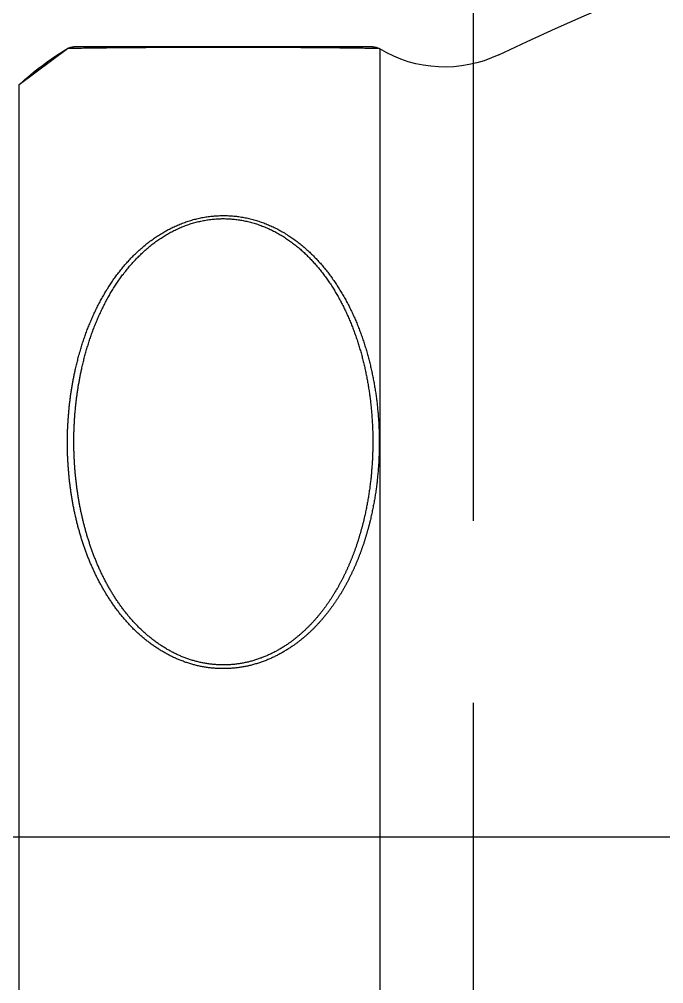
# Model space of a CAD drawing. Header units: millimetres. Extents: x 0 to 3800, y -67 to 2530.
# Drawn here: x 2298.69 to 2314.59, y 889.18 to 912.99 of the extents above; entities that cross this region are included whole.
import ezdxf
from ezdxf.lldxf.tags import DXFTag

# ---------------------------------------------------------------- set-up
doc = ezdxf.new("R2010")
doc.units = ezdxf.units.MM
doc.layers.add('내부선 및 부속', color=4, linetype='Continuous')
doc.layers.add('중심선', color=1, linetype='DASHED')
tags = doc.linetypes.add('DASHDOT', pattern=[70, 31, -13, 13, -13]).pattern_tags.tags
tags[10:11] = [DXFTag(74, 4), DXFTag(75, 0), DXFTag(340, '0'), DXFTag(46, 0.0), DXFTag(50, 0.0), DXFTag(44, 0.0), DXFTag(45, 0.0)]
tags[8:9] = [DXFTag(74, 4), DXFTag(75, 0), DXFTag(340, '0'), DXFTag(46, 0.0), DXFTag(50, 0.0), DXFTag(44, 0.0), DXFTag(45, 0.0)]
tags[6:7] = [DXFTag(74, 4), DXFTag(75, 0), DXFTag(340, '0'), DXFTag(46, 0.0), DXFTag(50, 0.0), DXFTag(44, 0.0), DXFTag(45, 0.0)]
tags[4:5] = [DXFTag(74, 4), DXFTag(75, 0), DXFTag(340, '0'), DXFTag(46, 0.0), DXFTag(50, 0.0), DXFTag(44, 0.0), DXFTag(45, 0.0)]
tags = doc.linetypes.add('DASHED', pattern=[25.72, 12.86, -12.86]).pattern_tags.tags
tags[6:7] = [DXFTag(74, 4), DXFTag(75, 0), DXFTag(340, '0'), DXFTag(46, 0.0), DXFTag(50, 0.0), DXFTag(44, 0.0), DXFTag(45, 0.0)]
tags[4:5] = [DXFTag(74, 4), DXFTag(75, 0), DXFTag(340, '0'), DXFTag(46, 0.0), DXFTag(50, 0.0), DXFTag(44, 0.0), DXFTag(45, 0.0)]

msp = doc.modelspace()

# ---------------------------------------------------------------- linework, layer by layer
at = {"layer": '내부선 및 부속', "linetype": 'Continuous'}
for p, q in [((2309.886, 924.112), (2309.886, 900.604)), ((2298.694, 911.374), (2299.881, 912.263)), ((2299.916, 912.263), (2299.881, 912.263)), ((2300.232, 912.268), (2299.916, 912.263)), ((2307.414, 912.307), (2300.04, 912.307)), ((2307.476, 912.264), (2307.219, 912.268)), ((2307.573, 912.263), (2307.476, 912.264)), ((2307.573, 912.263), (2307.589, 912.253)), ((2307.589, 912.253), (2307.589, 873.352)), ((2298.694, 874.231), (2298.694, 911.374)), ((2309.886, 896.108), (2309.886, 860.466))]:
    msp.add_line(p, q, dxfattribs=at)
at = {"layer": '내부선 및 부속', "linetype": 'Continuous', "flags": 128}
for points in [[(2310.52, 912.109, -0.207521), (2357.938, 913.923)], [(2298.694, 911.374, -0.049937), (2299.881, 912.263)], [(2299.881, 912.263, -0.136614), (2300.04, 912.307)], [(2307.414, 912.307, -0.136614), (2307.573, 912.263)], [(2307.573, 912.263, -0.000625), (2307.589, 912.253)], [(2310.52, 912.109, -0.253511), (2307.589, 912.253)]]:
    msp.add_lwpolyline(points, format="xyb", dxfattribs=at)
for points in [[(2307.219, 912.268), (2307.175, 912.269), (2307.131, 912.27), (2307.087, 912.27), (2307.043, 912.271), (2306.999, 912.272), (2306.955, 912.272), (2306.911, 912.273), (2306.867, 912.273), (2306.823, 912.274), (2306.78, 912.274), (2306.736, 912.275), (2306.692, 912.275), (2306.648, 912.276), (2306.604, 912.276), (2306.56, 912.277), (2306.516, 912.277), (2306.472, 912.278), (2306.428, 912.278), (2306.384, 912.279), (2306.34, 912.279), (2306.296, 912.28), (2306.252, 912.28), (2306.208, 912.281), (2306.164, 912.281), (2306.12, 912.281), (2306.077, 912.282), (2306.033, 912.282), (2305.989, 912.283), (2305.945, 912.283), (2305.901, 912.283), (2305.857, 912.284), (2305.813, 912.284), (2305.769, 912.284), (2305.725, 912.285), (2305.681, 912.285), (2305.637, 912.285), (2305.593, 912.286), (2305.549, 912.286), (2305.505, 912.286), (2305.461, 912.286), (2305.417, 912.287), (2305.373, 912.287), (2305.33, 912.287), (2305.286, 912.287), (2305.242, 912.288), (2305.198, 912.288), (2305.154, 912.288), (2305.11, 912.288), (2305.066, 912.289), (2305.022, 912.289), (2304.978, 912.289), (2304.934, 912.289), (2304.89, 912.289), (2304.846, 912.289), (2304.802, 912.29), (2304.758, 912.29), (2304.714, 912.29), (2304.67, 912.29), (2304.626, 912.29), (2304.583, 912.29), (2304.539, 912.29), (2304.495, 912.291), (2304.451, 912.291), (2304.407, 912.291), (2304.363, 912.291), (2304.319, 912.291), (2304.275, 912.291), (2304.231, 912.291), (2304.187, 912.291), (2304.143, 912.291), (2304.099, 912.291), (2304.055, 912.291), (2304.011, 912.291), (2303.967, 912.291), (2303.923, 912.291), (2303.879, 912.291), (2303.836, 912.291), (2303.792, 912.291), (2303.748, 912.291), (2303.704, 912.291), (2303.66, 912.291), (2303.616, 912.291), (2303.572, 912.291), (2303.528, 912.291), (2303.484, 912.291), (2303.44, 912.291), (2303.396, 912.291), (2303.352, 912.291), (2303.308, 912.291), (2303.264, 912.291), (2303.22, 912.291), (2303.176, 912.291), (2303.132, 912.291), (2303.089, 912.291), (2303.045, 912.291), (2303.001, 912.291), (2302.957, 912.291), (2302.913, 912.29), (2302.869, 912.29), (2302.825, 912.29), (2302.825, 912.29), (2302.781, 912.29), (2302.737, 912.29), (2302.693, 912.29), (2302.649, 912.29), (2302.605, 912.289), (2302.561, 912.289), (2302.517, 912.289), (2302.473, 912.289), (2302.429, 912.289), (2302.385, 912.289), (2302.342, 912.288), (2302.298, 912.288), (2302.254, 912.288), (2302.21, 912.288), (2302.166, 912.287), (2302.122, 912.287), (2302.078, 912.287), (2302.034, 912.287), (2301.99, 912.286), (2301.946, 912.286), (2301.902, 912.286), (2301.858, 912.286), (2301.814, 912.285), (2301.77, 912.285), (2301.726, 912.285), (2301.682, 912.284), (2301.638, 912.284), (2301.595, 912.284), (2301.551, 912.283), (2301.507, 912.283), (2301.463, 912.283), (2301.419, 912.282), (2301.375, 912.282), (2301.331, 912.281), (2301.287, 912.281), (2301.243, 912.281), (2301.199, 912.28), (2301.155, 912.28), (2301.111, 912.279), (2301.067, 912.279), (2301.023, 912.278), (2300.979, 912.278), (2300.935, 912.277), (2300.892, 912.277), (2300.848, 912.276), (2300.804, 912.276), (2300.76, 912.275), (2300.716, 912.275), (2300.672, 912.274), (2300.628, 912.274), (2300.584, 912.273), (2300.54, 912.273), (2300.496, 912.272), (2300.452, 912.271), (2300.408, 912.271), (2300.364, 912.27), (2300.32, 912.27), (2300.276, 912.269), (2300.232, 912.268), (2300.232, 912.268)], [(2300.082, 904.359), (2300.089, 904.39), (2300.096, 904.42), (2300.103, 904.451), (2300.111, 904.481), (2300.118, 904.512), (2300.126, 904.542), (2300.134, 904.573), (2300.142, 904.603), (2300.15, 904.634), (2300.158, 904.664), (2300.166, 904.695), (2300.175, 904.725), (2300.183, 904.755), (2300.192, 904.786), (2300.201, 904.816), (2300.21, 904.846), (2300.219, 904.876), (2300.228, 904.906), (2300.238, 904.937), (2300.247, 904.967), (2300.257, 904.997), (2300.267, 905.027), (2300.277, 905.057), (2300.287, 905.087), (2300.297, 905.116), (2300.307, 905.146), (2300.318, 905.176), (2300.328, 905.206), (2300.339, 905.235), (2300.35, 905.265), (2300.361, 905.294), (2300.372, 905.324), (2300.384, 905.353), (2300.395, 905.383), (2300.407, 905.412), (2300.418, 905.441), (2300.43, 905.471), (2300.442, 905.5), (2300.455, 905.529), (2300.467, 905.558), (2300.48, 905.587), (2300.492, 905.616), (2300.505, 905.645), (2300.518, 905.673), (2300.531, 905.702), (2300.544, 905.731), (2300.558, 905.759), (2300.571, 905.788), (2300.585, 905.816), (2300.599, 905.844), (2300.613, 905.873), (2300.627, 905.901), (2300.641, 905.929), (2300.655, 905.957), (2300.67, 905.985), (2300.685, 906.013), (2300.7, 906.04), (2300.715, 906.068), (2300.73, 906.096), (2300.745, 906.123), (2300.761, 906.151), (2300.776, 906.178), (2300.792, 906.205), (2300.808, 906.232), (2300.824, 906.259), (2300.841, 906.286), (2300.857, 906.313), (2300.874, 906.34), (2300.89, 906.366), (2300.907, 906.393), (2300.924, 906.419), (2300.942, 906.446), (2300.959, 906.472), (2300.977, 906.498), (2300.994, 906.524), (2301.012, 906.55), (2301.03, 906.575), (2301.049, 906.601), (2301.067, 906.627), (2301.086, 906.652), (2301.104, 906.677), (2301.123, 906.702), (2301.142, 906.727), (2301.162, 906.752), (2301.181, 906.777), (2301.201, 906.802), (2301.22, 906.826), (2301.24, 906.851), (2301.26, 906.875), (2301.281, 906.899), (2301.301, 906.923), (2301.322, 906.947), (2301.343, 906.97), (2301.363, 906.994), (2301.385, 907.017), (2301.406, 907.04), (2301.427, 907.063), (2301.449, 907.086), (2301.471, 907.109), (2301.493, 907.131), (2301.493, 907.131), (2301.515, 907.154), (2301.537, 907.176), (2301.56, 907.198), (2301.583, 907.22), (2301.606, 907.241), (2301.629, 907.263), (2301.652, 907.284), (2301.675, 907.305), (2301.699, 907.326), (2301.722, 907.347), (2301.746, 907.367), (2301.77, 907.388), (2301.795, 907.408), (2301.819, 907.428), (2301.844, 907.448), (2301.868, 907.467), (2301.893, 907.486), (2301.918, 907.505), (2301.944, 907.524), (2301.969, 907.543), (2301.995, 907.561), (2302.021, 907.579), (2302.046, 907.597), (2302.073, 907.615), (2302.099, 907.633), (2302.125, 907.65), (2302.152, 907.667), (2302.179, 907.684), (2302.206, 907.7), (2302.233, 907.716), (2302.26, 907.732), (2302.287, 907.748), (2302.315, 907.763), (2302.342, 907.779), (2302.37, 907.794), (2302.398, 907.808), (2302.426, 907.823), (2302.454, 907.837), (2302.483, 907.85), (2302.511, 907.864), (2302.54, 907.877), (2302.569, 907.89), (2302.598, 907.903), (2302.627, 907.915), (2302.656, 907.927), (2302.685, 907.939), (2302.714, 907.95), (2302.744, 907.961), (2302.774, 907.972), (2302.803, 907.983), (2302.833, 907.993), (2302.863, 908.003), (2302.893, 908.012), (2302.924, 908.021), (2302.954, 908.03), (2302.984, 908.039), (2303.015, 908.047), (2303.046, 908.055), (2303.076, 908.062), (2303.107, 908.069), (2303.138, 908.076), (2303.169, 908.083), (2303.2, 908.089), (2303.231, 908.095), (2303.262, 908.1), (2303.293, 908.105), (2303.324, 908.11), (2303.356, 908.114), (2303.387, 908.119), (2303.418, 908.122), (2303.45, 908.126), (2303.481, 908.129), (2303.513, 908.131), (2303.544, 908.134), (2303.576, 908.136), (2303.607, 908.137), (2303.639, 908.138), (2303.671, 908.139), (2303.702, 908.14), (2303.734, 908.14), (2303.765, 908.14), (2303.797, 908.139), (2303.828, 908.138), (2303.86, 908.137), (2303.892, 908.135), (2303.923, 908.133), (2303.955, 908.131), (2303.986, 908.128), (2304.017, 908.125), (2304.049, 908.121), (2304.08, 908.117), (2304.111, 908.113), (2304.143, 908.108), (2304.174, 908.103), (2304.205, 908.098), (2304.236, 908.092), (2304.267, 908.087), (2304.298, 908.08), (2304.329, 908.074), (2304.36, 908.067), (2304.36, 908.067), (2304.391, 908.059), (2304.421, 908.051), (2304.452, 908.043), (2304.482, 908.035), (2304.513, 908.026), (2304.543, 908.017), (2304.573, 908.008), (2304.603, 907.999), (2304.633, 907.989), (2304.663, 907.978), (2304.693, 907.968), (2304.723, 907.957), (2304.752, 907.946), (2304.781, 907.934), (2304.811, 907.922), (2304.84, 907.91), (2304.869, 907.898), (2304.898, 907.885), (2304.926, 907.872), (2304.955, 907.859), (2304.983, 907.845), (2305.012, 907.831), (2305.04, 907.817), (2305.068, 907.802), (2305.096, 907.788), (2305.124, 907.773), (2305.151, 907.757), (2305.179, 907.742), (2305.206, 907.726), (2305.233, 907.71), (2305.26, 907.693), (2305.287, 907.677), (2305.313, 907.66), (2305.34, 907.643), (2305.366, 907.626), (2305.392, 907.608), (2305.419, 907.59), (2305.444, 907.572), (2305.47, 907.554), (2305.496, 907.535), (2305.521, 907.517), (2305.546, 907.498), (2305.571, 907.479), (2305.596, 907.459), (2305.621, 907.44), (2305.645, 907.42), (2305.67, 907.4), (2305.694, 907.38), (2305.718, 907.359), (2305.742, 907.339), (2305.765, 907.318), (2305.789, 907.297), (2305.812, 907.276), (2305.835, 907.254), (2305.858, 907.233), (2305.881, 907.211), (2305.904, 907.189), (2305.926, 907.167), (2305.948, 907.145), (2305.971, 907.122), (2305.992, 907.1), (2306.014, 907.077), (2306.036, 907.054), (2306.057, 907.031), (2306.078, 907.008), (2306.1, 906.984), (2306.12, 906.961), (2306.141, 906.937), (2306.162, 906.913), (2306.182, 906.889), (2306.202, 906.865), (2306.222, 906.841), (2306.242, 906.816), (2306.262, 906.792), (2306.281, 906.767), (2306.301, 906.742), (2306.32, 906.717), (2306.339, 906.692), (2306.358, 906.667), (2306.377, 906.642), (2306.395, 906.616), (2306.413, 906.591), (2306.432, 906.565), (2306.45, 906.539), (2306.467, 906.513), (2306.485, 906.487), (2306.503, 906.461), (2306.52, 906.435), (2306.537, 906.409), (2306.554, 906.382), (2306.571, 906.355), (2306.588, 906.329), (2306.604, 906.302), (2306.621, 906.275), (2306.637, 906.248), (2306.653, 906.221), (2306.669, 906.194), (2306.685, 906.167), (2306.7, 906.139), (2306.716, 906.112), (2306.716, 906.112), (2306.731, 906.085), (2306.746, 906.057), (2306.761, 906.029), (2306.776, 906.001), (2306.79, 905.974), (2306.805, 905.946), (2306.819, 905.918), (2306.833, 905.89), (2306.848, 905.861), (2306.861, 905.833), (2306.875, 905.805), (2306.889, 905.777), (2306.902, 905.748), (2306.916, 905.72), (2306.929, 905.691), (2306.942, 905.662), (2306.955, 905.634), (2306.967, 905.605), (2306.98, 905.576), (2306.992, 905.547), (2307.005, 905.518), (2307.017, 905.489), (2307.029, 905.46), (2307.04, 905.431), (2307.052, 905.401), (2307.064, 905.372), (2307.075, 905.343), (2307.086, 905.313), (2307.098, 905.284), (2307.109, 905.254), (2307.119, 905.225), (2307.13, 905.195), (2307.141, 905.165), (2307.151, 905.136), (2307.161, 905.106), (2307.172, 905.076), (2307.182, 905.046), (2307.192, 905.016), (2307.201, 904.986), (2307.211, 904.956), (2307.22, 904.926), (2307.23, 904.896), (2307.239, 904.866), (2307.248, 904.836), (2307.257, 904.805), (2307.266, 904.775), (2307.274, 904.745), (2307.283, 904.714), (2307.291, 904.684), (2307.3, 904.653), (2307.308, 904.623), (2307.316, 904.592), (2307.324, 904.562), (2307.331, 904.531), (2307.339, 904.501), (2307.347, 904.47), (2307.354, 904.439), (2307.361, 904.409), (2307.368, 904.378), (2307.375, 904.347), (2307.382, 904.316), (2307.389, 904.286), (2307.396, 904.255), (2307.402, 904.224), (2307.408, 904.193), (2307.415, 904.162), (2307.421, 904.131), (2307.427, 904.1), (2307.433, 904.069), (2307.438, 904.038), (2307.444, 904.007), (2307.45, 903.976), (2307.455, 903.945), (2307.46, 903.914), (2307.465, 903.883), (2307.47, 903.852), (2307.475, 903.821), (2307.48, 903.79), (2307.485, 903.759), (2307.489, 903.728), (2307.494, 903.696), (2307.498, 903.665), (2307.502, 903.634), (2307.506, 903.603), (2307.51, 903.572), (2307.514, 903.54), (2307.518, 903.509), (2307.521, 903.478), (2307.525, 903.447), (2307.528, 903.415), (2307.531, 903.384), (2307.534, 903.353), (2307.537, 903.321), (2307.54, 903.29), (2307.543, 903.259), (2307.546, 903.227), (2307.548, 903.196), (2307.55, 903.165), (2307.553, 903.133), (2307.555, 903.102), (2307.555, 903.102), (2307.557, 903.07), (2307.559, 903.039), (2307.561, 903.008), (2307.562, 902.976), (2307.564, 902.945), (2307.565, 902.913), (2307.567, 902.882), (2307.568, 902.85), (2307.569, 902.819), (2307.57, 902.787), (2307.571, 902.756), (2307.571, 902.724), (2307.572, 902.693), (2307.573, 902.661), (2307.573, 902.63), (2307.573, 902.599), (2307.573, 902.567), (2307.574, 902.536), (2307.573, 902.504), (2307.573, 902.473), (2307.573, 902.441), (2307.573, 902.41), (2307.572, 902.378), (2307.571, 902.347), (2307.571, 902.315), (2307.57, 902.284), (2307.569, 902.252), (2307.568, 902.221), (2307.567, 902.189), (2307.565, 902.158), (2307.564, 902.126), (2307.562, 902.095), (2307.561, 902.063), (2307.559, 902.032), (2307.557, 902), (2307.555, 901.969), (2307.553, 901.937), (2307.55, 901.906), (2307.548, 901.875), (2307.546, 901.843), (2307.543, 901.812), (2307.54, 901.78), (2307.537, 901.749), (2307.534, 901.718), (2307.531, 901.686), (2307.528, 901.655), (2307.525, 901.624), (2307.521, 901.592), (2307.518, 901.561), (2307.514, 901.53), (2307.51, 901.498), (2307.506, 901.467), (2307.502, 901.436), (2307.498, 901.405), (2307.494, 901.373), (2307.49, 901.342), (2307.485, 901.311), (2307.48, 901.28), (2307.476, 901.249), (2307.471, 901.218), (2307.466, 901.187), (2307.461, 901.156), (2307.455, 901.125), (2307.45, 901.094), (2307.444, 901.063), (2307.439, 901.032), (2307.433, 901.001), (2307.427, 900.97), (2307.421, 900.939), (2307.415, 900.908), (2307.409, 900.877), (2307.402, 900.847), (2307.396, 900.816), (2307.389, 900.785), (2307.383, 900.754), (2307.376, 900.724), (2307.369, 900.693), (2307.362, 900.662), (2307.354, 900.632), (2307.354, 900.632)], [(2300.233, 904.354), (2300.239, 904.384), (2300.246, 904.414), (2300.253, 904.444), (2300.26, 904.474), (2300.267, 904.504), (2300.275, 904.533), (2300.282, 904.563), (2300.29, 904.593), (2300.297, 904.623), (2300.305, 904.652), (2300.313, 904.682), (2300.321, 904.712), (2300.329, 904.741), (2300.337, 904.771), (2300.346, 904.8), (2300.354, 904.83), (2300.363, 904.859), (2300.372, 904.889), (2300.381, 904.918), (2300.39, 904.948), (2300.399, 904.977), (2300.408, 905.006), (2300.418, 905.036), (2300.427, 905.065), (2300.437, 905.094), (2300.447, 905.123), (2300.457, 905.152), (2300.467, 905.181), (2300.477, 905.21), (2300.487, 905.239), (2300.498, 905.268), (2300.509, 905.297), (2300.519, 905.326), (2300.53, 905.354), (2300.541, 905.383), (2300.553, 905.412), (2300.564, 905.44), (2300.575, 905.469), (2300.587, 905.497), (2300.599, 905.526), (2300.611, 905.554), (2300.623, 905.582), (2300.635, 905.61), (2300.647, 905.639), (2300.659, 905.667), (2300.672, 905.695), (2300.685, 905.723), (2300.698, 905.75), (2300.711, 905.778), (2300.724, 905.806), (2300.737, 905.834), (2300.751, 905.861), (2300.764, 905.889), (2300.778, 905.916), (2300.792, 905.944), (2300.806, 905.971), (2300.82, 905.998), (2300.834, 906.025), (2300.849, 906.052), (2300.864, 906.079), (2300.878, 906.106), (2300.893, 906.133), (2300.908, 906.16), (2300.924, 906.186), (2300.939, 906.213), (2300.955, 906.239), (2300.97, 906.266), (2300.986, 906.292), (2301.002, 906.318), (2301.018, 906.344), (2301.035, 906.37), (2301.051, 906.396), (2301.068, 906.422), (2301.085, 906.447), (2301.102, 906.473), (2301.119, 906.498), (2301.136, 906.523), (2301.153, 906.549), (2301.171, 906.574), (2301.189, 906.599), (2301.207, 906.624), (2301.225, 906.648), (2301.243, 906.673), (2301.262, 906.697), (2301.28, 906.722), (2301.299, 906.746), (2301.318, 906.77), (2301.337, 906.794), (2301.356, 906.818), (2301.376, 906.842), (2301.395, 906.865), (2301.415, 906.889), (2301.435, 906.912), (2301.455, 906.935), (2301.476, 906.958), (2301.496, 906.981), (2301.517, 907.004), (2301.538, 907.026), (2301.559, 907.049), (2301.58, 907.071), (2301.58, 907.071), (2301.601, 907.093), (2301.623, 907.115), (2301.644, 907.137), (2301.666, 907.158), (2301.688, 907.18), (2301.71, 907.201), (2301.733, 907.222), (2301.755, 907.243), (2301.778, 907.263), (2301.801, 907.284), (2301.824, 907.304), (2301.847, 907.324), (2301.87, 907.344), (2301.894, 907.364), (2301.918, 907.383), (2301.942, 907.403), (2301.966, 907.422), (2301.99, 907.44), (2302.014, 907.459), (2302.039, 907.478), (2302.064, 907.496), (2302.089, 907.514), (2302.114, 907.532), (2302.139, 907.549), (2302.164, 907.566), (2302.19, 907.583), (2302.216, 907.6), (2302.242, 907.617), (2302.268, 907.633), (2302.294, 907.649), (2302.32, 907.665), (2302.347, 907.681), (2302.373, 907.696), (2302.4, 907.711), (2302.427, 907.726), (2302.454, 907.74), (2302.482, 907.754), (2302.509, 907.768), (2302.537, 907.782), (2302.564, 907.795), (2302.592, 907.808), (2302.62, 907.821), (2302.648, 907.834), (2302.676, 907.846), (2302.705, 907.858), (2302.733, 907.869), (2302.762, 907.881), (2302.791, 907.891), (2302.819, 907.902), (2302.848, 907.912), (2302.878, 907.922), (2302.907, 907.932), (2302.936, 907.941), (2302.966, 907.95), (2302.995, 907.959), (2303.025, 907.967), (2303.055, 907.975), (2303.084, 907.983), (2303.114, 907.99), (2303.144, 907.997), (2303.174, 908.004), (2303.205, 908.01), (2303.235, 908.016), (2303.265, 908.022), (2303.295, 908.027), (2303.326, 908.032), (2303.356, 908.037), (2303.387, 908.041), (2303.417, 908.045), (2303.448, 908.048), (2303.479, 908.052), (2303.509, 908.054), (2303.54, 908.057), (2303.571, 908.059), (2303.602, 908.061), (2303.632, 908.062), (2303.663, 908.063), (2303.694, 908.064), (2303.725, 908.064), (2303.755, 908.064), (2303.786, 908.063), (2303.817, 908.062), (2303.848, 908.061), (2303.878, 908.06), (2303.909, 908.058), (2303.94, 908.055), (2303.971, 908.052), (2304.001, 908.049), (2304.032, 908.046), (2304.062, 908.042), (2304.093, 908.038), (2304.123, 908.033), (2304.154, 908.028), (2304.184, 908.023), (2304.214, 908.018), (2304.245, 908.012), (2304.275, 908.005), (2304.305, 907.999), (2304.335, 907.992), (2304.365, 907.984), (2304.365, 907.984), (2304.395, 907.977), (2304.424, 907.969), (2304.454, 907.961), (2304.484, 907.952), (2304.513, 907.943), (2304.542, 907.934), (2304.572, 907.924), (2304.601, 907.914), (2304.63, 907.904), (2304.659, 907.893), (2304.688, 907.882), (2304.716, 907.871), (2304.745, 907.86), (2304.773, 907.848), (2304.802, 907.836), (2304.83, 907.823), (2304.858, 907.811), (2304.886, 907.798), (2304.913, 907.784), (2304.941, 907.771), (2304.968, 907.757), (2304.996, 907.743), (2305.023, 907.728), (2305.05, 907.714), (2305.076, 907.699), (2305.103, 907.683), (2305.13, 907.668), (2305.156, 907.652), (2305.182, 907.636), (2305.208, 907.62), (2305.234, 907.603), (2305.26, 907.586), (2305.286, 907.569), (2305.311, 907.552), (2305.336, 907.535), (2305.361, 907.517), (2305.386, 907.499), (2305.411, 907.481), (2305.436, 907.462), (2305.46, 907.444), (2305.485, 907.425), (2305.509, 907.406), (2305.533, 907.387), (2305.556, 907.367), (2305.58, 907.348), (2305.603, 907.328), (2305.627, 907.308), (2305.65, 907.287), (2305.673, 907.267), (2305.695, 907.246), (2305.718, 907.226), (2305.74, 907.205), (2305.763, 907.183), (2305.785, 907.162), (2305.807, 907.14), (2305.828, 907.119), (2305.85, 907.097), (2305.871, 907.075), (2305.892, 907.053), (2305.913, 907.03), (2305.934, 907.008), (2305.955, 906.985), (2305.975, 906.962), (2305.996, 906.939), (2306.016, 906.916), (2306.036, 906.893), (2306.056, 906.869), (2306.075, 906.846), (2306.095, 906.822), (2306.114, 906.798), (2306.133, 906.774), (2306.152, 906.75), (2306.171, 906.726), (2306.19, 906.702), (2306.208, 906.677), (2306.226, 906.653), (2306.245, 906.628), (2306.263, 906.603), (2306.28, 906.578), (2306.298, 906.553), (2306.316, 906.528), (2306.333, 906.503), (2306.35, 906.477), (2306.367, 906.452), (2306.384, 906.426), (2306.4, 906.4), (2306.417, 906.374), (2306.433, 906.349), (2306.45, 906.323), (2306.466, 906.296), (2306.481, 906.27), (2306.497, 906.244), (2306.513, 906.217), (2306.528, 906.191), (2306.543, 906.164), (2306.559, 906.138), (2306.574, 906.111), (2306.588, 906.084), (2306.603, 906.057), (2306.617, 906.03), (2306.617, 906.03), (2306.632, 906.003), (2306.646, 905.976), (2306.66, 905.949), (2306.674, 905.921), (2306.688, 905.894), (2306.701, 905.866), (2306.715, 905.839), (2306.728, 905.811), (2306.741, 905.784), (2306.754, 905.756), (2306.767, 905.728), (2306.78, 905.7), (2306.793, 905.672), (2306.805, 905.644), (2306.817, 905.616), (2306.83, 905.588), (2306.842, 905.56), (2306.854, 905.531), (2306.865, 905.503), (2306.877, 905.475), (2306.888, 905.446), (2306.9, 905.418), (2306.911, 905.389), (2306.922, 905.361), (2306.933, 905.332), (2306.944, 905.303), (2306.954, 905.274), (2306.965, 905.245), (2306.975, 905.217), (2306.986, 905.188), (2306.996, 905.159), (2307.006, 905.13), (2307.016, 905.101), (2307.025, 905.071), (2307.035, 905.042), (2307.044, 905.013), (2307.054, 904.984), (2307.063, 904.954), (2307.072, 904.925), (2307.081, 904.896), (2307.09, 904.866), (2307.098, 904.837), (2307.107, 904.807), (2307.115, 904.778), (2307.124, 904.748), (2307.132, 904.719), (2307.14, 904.689), (2307.148, 904.659), (2307.156, 904.629), (2307.163, 904.6), (2307.171, 904.57), (2307.178, 904.54), (2307.186, 904.51), (2307.193, 904.48), (2307.2, 904.45), (2307.207, 904.421), (2307.214, 904.391), (2307.22, 904.361), (2307.227, 904.331), (2307.234, 904.301), (2307.24, 904.27), (2307.246, 904.24), (2307.252, 904.21), (2307.258, 904.18), (2307.264, 904.15), (2307.27, 904.12), (2307.276, 904.09), (2307.281, 904.059), (2307.287, 904.029), (2307.292, 903.999), (2307.297, 903.969), (2307.302, 903.939), (2307.307, 903.908), (2307.312, 903.878), (2307.317, 903.848), (2307.321, 903.817), (2307.326, 903.787), (2307.33, 903.757), (2307.334, 903.726), (2307.339, 903.696), (2307.343, 903.665), (2307.347, 903.635), (2307.35, 903.605), (2307.354, 903.574), (2307.358, 903.544), (2307.361, 903.513), (2307.365, 903.483), (2307.368, 903.452), (2307.371, 903.422), (2307.374, 903.391), (2307.377, 903.361), (2307.38, 903.33), (2307.383, 903.3), (2307.385, 903.269), (2307.388, 903.239), (2307.39, 903.208), (2307.392, 903.177), (2307.394, 903.147), (2307.396, 903.116), (2307.398, 903.086), (2307.398, 903.086), (2307.4, 903.055), (2307.402, 903.024), (2307.403, 902.994), (2307.405, 902.963), (2307.406, 902.932), (2307.408, 902.902), (2307.409, 902.871), (2307.41, 902.841), (2307.411, 902.81), (2307.412, 902.779), (2307.412, 902.749), (2307.413, 902.718), (2307.413, 902.687), (2307.414, 902.657), (2307.414, 902.626), (2307.414, 902.595), (2307.414, 902.565), (2307.414, 902.534), (2307.414, 902.503), (2307.414, 902.472), (2307.414, 902.442), (2307.413, 902.411), (2307.413, 902.38), (2307.412, 902.35), (2307.411, 902.319), (2307.41, 902.288), (2307.409, 902.258), (2307.408, 902.227), (2307.407, 902.196), (2307.406, 902.166), (2307.404, 902.135), (2307.403, 902.104), (2307.401, 902.074), (2307.399, 902.043), (2307.397, 902.012), (2307.395, 901.982), (2307.393, 901.951), (2307.391, 901.92), (2307.389, 901.89), (2307.386, 901.859), (2307.384, 901.829), (2307.381, 901.798), (2307.379, 901.767), (2307.376, 901.737), (2307.373, 901.706), (2307.37, 901.676), (2307.366, 901.645), (2307.363, 901.615), (2307.36, 901.584), (2307.356, 901.554), (2307.353, 901.523), (2307.349, 901.493), (2307.345, 901.462), (2307.341, 901.432), (2307.337, 901.402), (2307.333, 901.371), (2307.328, 901.341), (2307.324, 901.31), (2307.319, 901.28), (2307.315, 901.25), (2307.31, 901.22), (2307.305, 901.189), (2307.3, 901.159), (2307.295, 901.129), (2307.29, 901.099), (2307.284, 901.068), (2307.279, 901.038), (2307.273, 901.008), (2307.268, 900.978), (2307.262, 900.948), (2307.256, 900.918), (2307.25, 900.888), (2307.244, 900.858), (2307.237, 900.828), (2307.231, 900.798), (2307.225, 900.768), (2307.218, 900.738), (2307.211, 900.708), (2307.204, 900.678), (2307.204, 900.678)], [(2305.416, 897.497), (2305.395, 897.483), (2305.375, 897.469), (2305.354, 897.456), (2305.333, 897.442), (2305.312, 897.429), (2305.291, 897.416), (2305.27, 897.403), (2305.248, 897.39), (2305.227, 897.377), (2305.205, 897.364), (2305.184, 897.352), (2305.162, 897.34), (2305.14, 897.328), (2305.119, 897.316), (2305.097, 897.304), (2305.075, 897.292), (2305.052, 897.281), (2305.03, 897.27), (2305.008, 897.259), (2304.986, 897.248), (2304.963, 897.237), (2304.94, 897.226), (2304.918, 897.216), (2304.895, 897.206), (2304.872, 897.196), (2304.849, 897.186), (2304.826, 897.176), (2304.803, 897.167), (2304.78, 897.158), (2304.757, 897.149), (2304.734, 897.14), (2304.71, 897.131), (2304.687, 897.123), (2304.663, 897.114), (2304.64, 897.106), (2304.616, 897.098), (2304.592, 897.091), (2304.569, 897.083), (2304.545, 897.076), (2304.521, 897.069), (2304.497, 897.062), (2304.473, 897.055), (2304.449, 897.049), (2304.425, 897.042), (2304.401, 897.036), (2304.376, 897.031), (2304.352, 897.025), (2304.328, 897.019), (2304.303, 897.014), (2304.279, 897.009), (2304.255, 897.004), (2304.23, 897), (2304.206, 896.996), (2304.181, 896.991), (2304.156, 896.987), (2304.132, 896.984), (2304.107, 896.98), (2304.082, 896.977), (2304.058, 896.974), (2304.033, 896.971), (2304.008, 896.968), (2303.983, 896.966), (2303.958, 896.964), (2303.934, 896.962), (2303.909, 896.96), (2303.884, 896.959), (2303.859, 896.957), (2303.834, 896.956), (2303.809, 896.956), (2303.784, 896.955), (2303.759, 896.955), (2303.734, 896.954), (2303.709, 896.954), (2303.685, 896.955), (2303.66, 896.955), (2303.635, 896.956), (2303.61, 896.957), (2303.585, 896.958), (2303.56, 896.959), (2303.535, 896.961), (2303.51, 896.963), (2303.485, 896.965), (2303.461, 896.967), (2303.436, 896.97), (2303.411, 896.972), (2303.386, 896.975), (2303.362, 896.978), (2303.337, 896.982), (2303.312, 896.985), (2303.288, 896.989), (2303.263, 896.993), (2303.238, 896.997), (2303.214, 897.002), (2303.189, 897.006), (2303.165, 897.011), (2303.141, 897.016), (2303.116, 897.022), (2303.092, 897.027), (2303.068, 897.033), (2303.044, 897.039), (2303.044, 897.039), (2303.019, 897.045), (2302.995, 897.052), (2302.971, 897.058), (2302.947, 897.065), (2302.923, 897.072), (2302.899, 897.079), (2302.876, 897.086), (2302.852, 897.094), (2302.828, 897.102), (2302.805, 897.11), (2302.781, 897.118), (2302.758, 897.126), (2302.734, 897.135), (2302.711, 897.144), (2302.688, 897.153), (2302.664, 897.162), (2302.641, 897.171), (2302.618, 897.18), (2302.595, 897.19), (2302.573, 897.2), (2302.55, 897.21), (2302.527, 897.22), (2302.504, 897.231), (2302.482, 897.241), (2302.459, 897.252), (2302.437, 897.263), (2302.415, 897.274), (2302.393, 897.286), (2302.371, 897.297), (2302.349, 897.309), (2302.327, 897.321), (2302.305, 897.333), (2302.283, 897.345), (2302.262, 897.357), (2302.24, 897.37), (2302.219, 897.382), (2302.197, 897.395), (2302.176, 897.408), (2302.155, 897.421), (2302.134, 897.434), (2302.113, 897.448), (2302.092, 897.462), (2302.071, 897.475), (2302.05, 897.489), (2302.03, 897.503), (2302.009, 897.517), (2301.989, 897.532), (2301.969, 897.546), (2301.949, 897.561), (2301.929, 897.575), (2301.909, 897.59), (2301.889, 897.605), (2301.869, 897.621), (2301.849, 897.636), (2301.83, 897.651), (2301.811, 897.667), (2301.791, 897.683), (2301.772, 897.698), (2301.753, 897.714), (2301.734, 897.73), (2301.715, 897.747), (2301.696, 897.763), (2301.678, 897.779), (2301.659, 897.796), (2301.641, 897.813), (2301.622, 897.829), (2301.604, 897.846), (2301.586, 897.863), (2301.568, 897.88), (2301.55, 897.898), (2301.532, 897.915), (2301.514, 897.933), (2301.497, 897.95), (2301.479, 897.968), (2301.462, 897.986), (2301.445, 898.004), (2301.427, 898.022), (2301.41, 898.04), (2301.393, 898.058), (2301.377, 898.076), (2301.36, 898.095), (2301.343, 898.113), (2301.327, 898.132), (2301.31, 898.15), (2301.294, 898.169), (2301.278, 898.188), (2301.262, 898.207), (2301.246, 898.226), (2301.23, 898.245), (2301.214, 898.265), (2301.198, 898.284), (2301.183, 898.303), (2301.167, 898.323), (2301.152, 898.343), (2301.137, 898.362), (2301.121, 898.382), (2301.106, 898.402), (2301.091, 898.422), (2301.077, 898.442), (2301.062, 898.462), (2301.062, 898.462), (2301.047, 898.482), (2301.033, 898.502), (2301.018, 898.523), (2301.004, 898.543), (2300.99, 898.564), (2300.976, 898.584), (2300.962, 898.605), (2300.948, 898.626), (2300.934, 898.646), (2300.92, 898.667), (2300.907, 898.688), (2300.893, 898.709), (2300.88, 898.73), (2300.866, 898.751), (2300.853, 898.772), (2300.84, 898.794), (2300.827, 898.815), (2300.814, 898.836), (2300.801, 898.858), (2300.789, 898.879), (2300.776, 898.901), (2300.764, 898.922), (2300.751, 898.944), (2300.739, 898.966), (2300.727, 898.988), (2300.715, 899.009), (2300.703, 899.031), (2300.691, 899.053), (2300.679, 899.075), (2300.667, 899.097), (2300.656, 899.119), (2300.644, 899.141), (2300.633, 899.164), (2300.622, 899.186), (2300.61, 899.208), (2300.599, 899.23), (2300.588, 899.253), (2300.577, 899.275), (2300.566, 899.298), (2300.556, 899.32), (2300.545, 899.343), (2300.535, 899.365), (2300.524, 899.388), (2300.514, 899.411), (2300.504, 899.433), (2300.493, 899.456), (2300.483, 899.479), (2300.473, 899.502), (2300.464, 899.524), (2300.454, 899.547), (2300.444, 899.57), (2300.435, 899.593), (2300.425, 899.616), (2300.416, 899.639), (2300.406, 899.662), (2300.397, 899.685), (2300.388, 899.709), (2300.379, 899.732), (2300.37, 899.755), (2300.361, 899.778), (2300.352, 899.802), (2300.344, 899.825), (2300.335, 899.848), (2300.327, 899.872), (2300.318, 899.895), (2300.31, 899.919), (2300.302, 899.942), (2300.293, 899.965), (2300.285, 899.989), (2300.277, 900.013), (2300.269, 900.036), (2300.262, 900.06), (2300.254, 900.083), (2300.246, 900.107), (2300.239, 900.131), (2300.231, 900.155), (2300.224, 900.178), (2300.217, 900.202), (2300.209, 900.226), (2300.202, 900.25), (2300.195, 900.274), (2300.188, 900.298), (2300.181, 900.322), (2300.175, 900.345), (2300.168, 900.369), (2300.161, 900.393), (2300.155, 900.417), (2300.148, 900.441), (2300.142, 900.465), (2300.136, 900.49), (2300.129, 900.514), (2300.123, 900.538), (2300.117, 900.562), (2300.111, 900.586), (2300.105, 900.61), (2300.1, 900.634), (2300.094, 900.659), (2300.088, 900.683), (2300.083, 900.707), (2300.077, 900.731), (2300.077, 900.731), (2300.072, 900.756), (2300.066, 900.78), (2300.061, 900.804), (2300.056, 900.829), (2300.051, 900.853), (2300.046, 900.877), (2300.041, 900.902), (2300.036, 900.926), (2300.031, 900.95), (2300.026, 900.975), (2300.022, 900.999), (2300.017, 901.024), (2300.013, 901.048), (2300.008, 901.073), (2300.004, 901.097), (2300, 901.122), (2299.996, 901.146), (2299.992, 901.171), (2299.987, 901.195), (2299.984, 901.22), (2299.98, 901.244), (2299.976, 901.269), (2299.972, 901.294), (2299.969, 901.318), (2299.965, 901.343), (2299.962, 901.368), (2299.958, 901.392), (2299.955, 901.417), (2299.952, 901.442), (2299.948, 901.466), (2299.945, 901.491), (2299.942, 901.516), (2299.939, 901.54), (2299.936, 901.565), (2299.934, 901.59), (2299.931, 901.614), (2299.928, 901.639), (2299.926, 901.664), (2299.923, 901.689), (2299.921, 901.713), (2299.918, 901.738), (2299.916, 901.763), (2299.914, 901.788), (2299.912, 901.812), (2299.91, 901.837), (2299.908, 901.862), (2299.906, 901.887), (2299.904, 901.912), (2299.902, 901.936), (2299.9, 901.961), (2299.899, 901.986), (2299.897, 902.011), (2299.896, 902.036), (2299.894, 902.061), (2299.893, 902.085), (2299.892, 902.11), (2299.89, 902.135), (2299.889, 902.16), (2299.888, 902.185), (2299.887, 902.21), (2299.886, 902.234), (2299.885, 902.259), (2299.885, 902.284), (2299.884, 902.309), (2299.883, 902.334), (2299.883, 902.359), (2299.882, 902.384), (2299.882, 902.409), (2299.882, 902.433), (2299.881, 902.458), (2299.881, 902.483), (2299.881, 902.508), (2299.881, 902.533), (2299.881, 902.558), (2299.881, 902.583), (2299.881, 902.607), (2299.882, 902.632), (2299.882, 902.657), (2299.882, 902.682), (2299.883, 902.707), (2299.883, 902.732), (2299.884, 902.757), (2299.885, 902.782), (2299.885, 902.806), (2299.886, 902.831), (2299.887, 902.856), (2299.888, 902.881), (2299.889, 902.906), (2299.89, 902.931), (2299.892, 902.956), (2299.893, 902.98), (2299.894, 903.005), (2299.896, 903.03), (2299.897, 903.055), (2299.899, 903.08), (2299.9, 903.105), (2299.902, 903.129), (2299.904, 903.154), (2299.906, 903.179), (2299.908, 903.204), (2299.908, 903.204), (2299.91, 903.229), (2299.912, 903.254), (2299.914, 903.278), (2299.916, 903.303), (2299.918, 903.328), (2299.921, 903.353), (2299.923, 903.377), (2299.926, 903.402), (2299.928, 903.427), (2299.931, 903.452), (2299.933, 903.476), (2299.936, 903.501), (2299.939, 903.526), (2299.942, 903.551), (2299.945, 903.575), (2299.948, 903.6), (2299.951, 903.625), (2299.955, 903.649), (2299.958, 903.674), (2299.961, 903.699), (2299.965, 903.723), (2299.968, 903.748), (2299.972, 903.772), (2299.976, 903.797), (2299.98, 903.822), (2299.983, 903.846), (2299.987, 903.871), (2299.991, 903.895), (2299.995, 903.92), (2300, 903.944), (2300.004, 903.969), (2300.008, 903.993), (2300.012, 904.018), (2300.017, 904.042), (2300.021, 904.067), (2300.026, 904.091), (2300.031, 904.116), (2300.036, 904.14), (2300.04, 904.164), (2300.045, 904.189), (2300.05, 904.213), (2300.055, 904.238), (2300.061, 904.262), (2300.066, 904.286), (2300.071, 904.31), (2300.076, 904.335), (2300.082, 904.359), (2300.082, 904.359)], [(2305.346, 897.582), (2305.326, 897.568), (2305.306, 897.554), (2305.286, 897.541), (2305.266, 897.527), (2305.245, 897.514), (2305.225, 897.501), (2305.205, 897.488), (2305.184, 897.475), (2305.163, 897.462), (2305.142, 897.45), (2305.121, 897.437), (2305.1, 897.425), (2305.079, 897.413), (2305.058, 897.401), (2305.037, 897.389), (2305.015, 897.378), (2304.994, 897.366), (2304.972, 897.355), (2304.951, 897.344), (2304.929, 897.333), (2304.907, 897.323), (2304.885, 897.312), (2304.863, 897.302), (2304.841, 897.292), (2304.819, 897.282), (2304.797, 897.272), (2304.774, 897.262), (2304.752, 897.253), (2304.729, 897.244), (2304.707, 897.235), (2304.684, 897.226), (2304.661, 897.217), (2304.638, 897.209), (2304.615, 897.201), (2304.593, 897.193), (2304.569, 897.185), (2304.546, 897.177), (2304.523, 897.17), (2304.5, 897.163), (2304.477, 897.156), (2304.453, 897.149), (2304.43, 897.142), (2304.406, 897.136), (2304.383, 897.13), (2304.359, 897.124), (2304.336, 897.118), (2304.312, 897.112), (2304.288, 897.107), (2304.264, 897.102), (2304.241, 897.097), (2304.217, 897.092), (2304.193, 897.088), (2304.169, 897.084), (2304.145, 897.08), (2304.121, 897.076), (2304.097, 897.072), (2304.073, 897.069), (2304.049, 897.066), (2304.024, 897.063), (2304, 897.06), (2303.976, 897.058), (2303.952, 897.056), (2303.928, 897.054), (2303.903, 897.052), (2303.879, 897.05), (2303.855, 897.049), (2303.83, 897.048), (2303.806, 897.047), (2303.782, 897.047), (2303.758, 897.046), (2303.733, 897.046), (2303.709, 897.046), (2303.685, 897.046), (2303.66, 897.047), (2303.636, 897.048), (2303.612, 897.049), (2303.587, 897.05), (2303.563, 897.051), (2303.539, 897.053), (2303.514, 897.055), (2303.49, 897.057), (2303.466, 897.059), (2303.442, 897.062), (2303.418, 897.065), (2303.393, 897.068), (2303.369, 897.071), (2303.345, 897.074), (2303.321, 897.078), (2303.297, 897.082), (2303.273, 897.086), (2303.249, 897.09), (2303.225, 897.095), (2303.201, 897.1), (2303.178, 897.105), (2303.154, 897.11), (2303.13, 897.115), (2303.107, 897.121), (2303.083, 897.127), (2303.059, 897.133), (2303.036, 897.139), (2303.036, 897.139), (2303.012, 897.146), (2302.989, 897.152), (2302.966, 897.159), (2302.943, 897.166), (2302.919, 897.174), (2302.896, 897.181), (2302.873, 897.189), (2302.85, 897.197), (2302.827, 897.205), (2302.804, 897.213), (2302.782, 897.222), (2302.759, 897.231), (2302.736, 897.239), (2302.714, 897.249), (2302.691, 897.258), (2302.669, 897.267), (2302.647, 897.277), (2302.624, 897.287), (2302.602, 897.297), (2302.58, 897.307), (2302.558, 897.318), (2302.536, 897.328), (2302.514, 897.339), (2302.493, 897.35), (2302.471, 897.361), (2302.45, 897.372), (2302.428, 897.384), (2302.407, 897.395), (2302.386, 897.407), (2302.364, 897.419), (2302.343, 897.431), (2302.322, 897.443), (2302.302, 897.456), (2302.281, 897.469), (2302.26, 897.481), (2302.24, 897.494), (2302.219, 897.507), (2302.199, 897.521), (2302.178, 897.534), (2302.158, 897.548), (2302.138, 897.561), (2302.118, 897.575), (2302.098, 897.589), (2302.079, 897.603), (2302.059, 897.618), (2302.039, 897.632), (2302.02, 897.646), (2302.001, 897.661), (2301.981, 897.676), (2301.962, 897.691), (2301.943, 897.706), (2301.924, 897.721), (2301.905, 897.737), (2301.887, 897.752), (2301.868, 897.768), (2301.85, 897.783), (2301.831, 897.799), (2301.813, 897.815), (2301.795, 897.831), (2301.777, 897.848), (2301.759, 897.864), (2301.741, 897.88), (2301.723, 897.897), (2301.705, 897.914), (2301.688, 897.93), (2301.67, 897.947), (2301.653, 897.964), (2301.636, 897.981), (2301.619, 897.999), (2301.602, 898.016), (2301.585, 898.034), (2301.568, 898.051), (2301.551, 898.069), (2301.535, 898.086), (2301.518, 898.104), (2301.502, 898.122), (2301.486, 898.14), (2301.47, 898.158), (2301.454, 898.177), (2301.438, 898.195), (2301.422, 898.213), (2301.406, 898.232), (2301.39, 898.251), (2301.375, 898.269), (2301.36, 898.288), (2301.344, 898.307), (2301.329, 898.326), (2301.314, 898.345), (2301.299, 898.364), (2301.284, 898.383), (2301.269, 898.402), (2301.255, 898.422), (2301.24, 898.441), (2301.226, 898.461), (2301.211, 898.48), (2301.197, 898.5), (2301.183, 898.52), (2301.169, 898.54), (2301.155, 898.56), (2301.141, 898.579), (2301.141, 898.579), (2301.127, 898.6), (2301.113, 898.62), (2301.1, 898.64), (2301.086, 898.66), (2301.073, 898.68), (2301.06, 898.701), (2301.047, 898.721), (2301.033, 898.742), (2301.021, 898.762), (2301.008, 898.783), (2300.995, 898.804), (2300.982, 898.825), (2300.97, 898.845), (2300.957, 898.866), (2300.945, 898.887), (2300.932, 898.908), (2300.92, 898.929), (2300.908, 898.951), (2300.896, 898.972), (2300.884, 898.993), (2300.873, 899.014), (2300.861, 899.036), (2300.849, 899.057), (2300.838, 899.079), (2300.826, 899.1), (2300.815, 899.122), (2300.804, 899.143), (2300.793, 899.165), (2300.782, 899.187), (2300.771, 899.208), (2300.76, 899.23), (2300.749, 899.252), (2300.738, 899.274), (2300.728, 899.296), (2300.717, 899.318), (2300.707, 899.34), (2300.697, 899.362), (2300.686, 899.384), (2300.676, 899.406), (2300.666, 899.428), (2300.656, 899.45), (2300.647, 899.472), (2300.637, 899.495), (2300.627, 899.517), (2300.618, 899.539), (2300.608, 899.562), (2300.599, 899.584), (2300.589, 899.607), (2300.58, 899.629), (2300.571, 899.652), (2300.562, 899.674), (2300.553, 899.697), (2300.544, 899.719), (2300.535, 899.742), (2300.527, 899.765), (2300.518, 899.787), (2300.51, 899.81), (2300.501, 899.833), (2300.493, 899.856), (2300.485, 899.879), (2300.476, 899.901), (2300.468, 899.924), (2300.46, 899.947), (2300.452, 899.97), (2300.445, 899.993), (2300.437, 900.016), (2300.429, 900.039), (2300.422, 900.062), (2300.414, 900.085), (2300.407, 900.108), (2300.399, 900.132), (2300.392, 900.155), (2300.385, 900.178), (2300.378, 900.201), (2300.371, 900.224), (2300.364, 900.248), (2300.357, 900.271), (2300.35, 900.294), (2300.343, 900.318), (2300.337, 900.341), (2300.33, 900.364), (2300.324, 900.388), (2300.317, 900.411), (2300.311, 900.435), (2300.305, 900.458), (2300.299, 900.482), (2300.293, 900.505), (2300.287, 900.529), (2300.281, 900.552), (2300.275, 900.576), (2300.269, 900.599), (2300.263, 900.623), (2300.258, 900.647), (2300.252, 900.67), (2300.247, 900.694), (2300.241, 900.717), (2300.236, 900.741), (2300.231, 900.765), (2300.225, 900.789), (2300.22, 900.812), (2300.22, 900.812), (2300.215, 900.836), (2300.21, 900.86), (2300.206, 900.884), (2300.201, 900.907), (2300.196, 900.931), (2300.191, 900.955), (2300.187, 900.979), (2300.182, 901.003), (2300.178, 901.027), (2300.173, 901.05), (2300.169, 901.074), (2300.165, 901.098), (2300.161, 901.122), (2300.157, 901.146), (2300.153, 901.17), (2300.149, 901.194), (2300.145, 901.218), (2300.141, 901.242), (2300.137, 901.266), (2300.134, 901.29), (2300.13, 901.314), (2300.127, 901.338), (2300.123, 901.362), (2300.12, 901.386), (2300.117, 901.41), (2300.113, 901.434), (2300.11, 901.458), (2300.107, 901.482), (2300.104, 901.506), (2300.101, 901.531), (2300.098, 901.555), (2300.096, 901.579), (2300.093, 901.603), (2300.09, 901.627), (2300.088, 901.651), (2300.085, 901.675), (2300.083, 901.699), (2300.08, 901.724), (2300.078, 901.748), (2300.076, 901.772), (2300.074, 901.796), (2300.071, 901.82), (2300.069, 901.845), (2300.067, 901.869), (2300.066, 901.893), (2300.064, 901.917), (2300.062, 901.941), (2300.06, 901.966), (2300.059, 901.99), (2300.057, 902.014), (2300.056, 902.038), (2300.054, 902.062), (2300.053, 902.087), (2300.052, 902.111), (2300.05, 902.135), (2300.049, 902.159), (2300.048, 902.184), (2300.047, 902.208), (2300.046, 902.232), (2300.045, 902.256), (2300.045, 902.281), (2300.044, 902.305), (2300.043, 902.329), (2300.043, 902.353), (2300.042, 902.378), (2300.042, 902.402), (2300.041, 902.426), (2300.041, 902.45), (2300.041, 902.475), (2300.04, 902.499), (2300.04, 902.523), (2300.04, 902.548), (2300.04, 902.572), (2300.04, 902.596), (2300.04, 902.62), (2300.041, 902.645), (2300.041, 902.669), (2300.041, 902.693), (2300.042, 902.717), (2300.042, 902.742), (2300.043, 902.766), (2300.043, 902.79), (2300.044, 902.815), (2300.045, 902.839), (2300.046, 902.863), (2300.047, 902.887), (2300.048, 902.912), (2300.049, 902.936), (2300.05, 902.96), (2300.051, 902.984), (2300.052, 903.009), (2300.053, 903.033), (2300.055, 903.057), (2300.056, 903.081), (2300.058, 903.106), (2300.059, 903.13), (2300.061, 903.154), (2300.063, 903.178), (2300.064, 903.202), (2300.066, 903.227), (2300.066, 903.227), (2300.068, 903.251), (2300.07, 903.275), (2300.072, 903.299), (2300.074, 903.323), (2300.077, 903.348), (2300.079, 903.372), (2300.081, 903.396), (2300.084, 903.42), (2300.086, 903.444), (2300.089, 903.468), (2300.091, 903.493), (2300.094, 903.517), (2300.097, 903.541), (2300.1, 903.565), (2300.102, 903.589), (2300.105, 903.613), (2300.108, 903.637), (2300.112, 903.661), (2300.115, 903.685), (2300.118, 903.71), (2300.121, 903.734), (2300.125, 903.758), (2300.128, 903.782), (2300.132, 903.806), (2300.135, 903.83), (2300.139, 903.854), (2300.143, 903.878), (2300.146, 903.902), (2300.15, 903.926), (2300.154, 903.95), (2300.158, 903.973), (2300.162, 903.997), (2300.167, 904.021), (2300.171, 904.045), (2300.175, 904.069), (2300.18, 904.093), (2300.184, 904.117), (2300.189, 904.141), (2300.193, 904.164), (2300.198, 904.188), (2300.203, 904.212), (2300.207, 904.236), (2300.212, 904.26), (2300.217, 904.283), (2300.222, 904.307), (2300.228, 904.331), (2300.233, 904.354), (2300.233, 904.354)], [(2307.204, 900.678), (2307.201, 900.662), (2307.197, 900.646), (2307.193, 900.63), (2307.189, 900.614), (2307.185, 900.598), (2307.181, 900.582), (2307.177, 900.566), (2307.173, 900.55), (2307.169, 900.534), (2307.165, 900.518), (2307.161, 900.502), (2307.157, 900.486), (2307.153, 900.47), (2307.149, 900.454), (2307.144, 900.438), (2307.14, 900.422), (2307.136, 900.406), (2307.131, 900.39), (2307.127, 900.374), (2307.123, 900.358), (2307.118, 900.342), (2307.114, 900.326), (2307.109, 900.31), (2307.104, 900.294), (2307.1, 900.279), (2307.095, 900.263), (2307.09, 900.247), (2307.086, 900.231), (2307.081, 900.215), (2307.076, 900.199), (2307.071, 900.183), (2307.066, 900.168), (2307.062, 900.152), (2307.057, 900.136), (2307.052, 900.12), (2307.047, 900.105), (2307.042, 900.089), (2307.036, 900.073), (2307.031, 900.057), (2307.026, 900.042), (2307.021, 900.026), (2307.016, 900.01), (2307.01, 899.995), (2307.005, 899.979), (2307, 899.963), (2306.994, 899.948), (2306.989, 899.932), (2306.983, 899.916), (2306.978, 899.901), (2306.972, 899.885), (2306.967, 899.87), (2306.961, 899.854), (2306.955, 899.839), (2306.95, 899.823), (2306.944, 899.808), (2306.938, 899.792), (2306.932, 899.777), (2306.926, 899.761), (2306.92, 899.746), (2306.914, 899.73), (2306.908, 899.715), (2306.902, 899.699), (2306.896, 899.684), (2306.89, 899.669), (2306.884, 899.653), (2306.878, 899.638), (2306.872, 899.623), (2306.865, 899.607), (2306.859, 899.592), (2306.853, 899.577), (2306.846, 899.562), (2306.84, 899.546), (2306.833, 899.531), (2306.827, 899.516), (2306.82, 899.501), (2306.814, 899.486), (2306.807, 899.47), (2306.8, 899.455), (2306.794, 899.44), (2306.787, 899.425), (2306.78, 899.41), (2306.773, 899.395), (2306.766, 899.38), (2306.759, 899.365), (2306.752, 899.35), (2306.745, 899.335), (2306.738, 899.32), (2306.731, 899.305), (2306.724, 899.29), (2306.717, 899.275), (2306.71, 899.26), (2306.702, 899.246), (2306.695, 899.231), (2306.688, 899.216), (2306.68, 899.201), (2306.673, 899.186), (2306.665, 899.172), (2306.658, 899.157), (2306.65, 899.142), (2306.643, 899.127), (2306.643, 899.127), (2306.635, 899.113), (2306.627, 899.098), (2306.62, 899.084), (2306.612, 899.069), (2306.604, 899.054), (2306.596, 899.04), (2306.588, 899.025), (2306.58, 899.011), (2306.572, 898.996), (2306.564, 898.982), (2306.556, 898.968), (2306.548, 898.953), (2306.54, 898.939), (2306.531, 898.924), (2306.523, 898.91), (2306.515, 898.896), (2306.506, 898.882), (2306.498, 898.867), (2306.49, 898.853), (2306.481, 898.839), (2306.472, 898.825), (2306.464, 898.811), (2306.455, 898.796), (2306.447, 898.782), (2306.438, 898.768), (2306.429, 898.754), (2306.42, 898.74), (2306.411, 898.726), (2306.402, 898.712), (2306.393, 898.699), (2306.384, 898.685), (2306.375, 898.671), (2306.366, 898.657), (2306.357, 898.643), (2306.348, 898.629), (2306.339, 898.616), (2306.329, 898.602), (2306.32, 898.588), (2306.311, 898.575), (2306.301, 898.561), (2306.292, 898.548), (2306.282, 898.534), (2306.273, 898.521), (2306.263, 898.507), (2306.253, 898.494), (2306.244, 898.48), (2306.234, 898.467), (2306.224, 898.454), (2306.214, 898.44), (2306.204, 898.427), (2306.194, 898.414), (2306.184, 898.401), (2306.174, 898.388), (2306.164, 898.374), (2306.154, 898.361), (2306.144, 898.348), (2306.133, 898.335), (2306.123, 898.322), (2306.113, 898.31), (2306.102, 898.297), (2306.092, 898.284), (2306.081, 898.271), (2306.071, 898.258), (2306.06, 898.246), (2306.049, 898.233), (2306.039, 898.22), (2306.028, 898.208), (2306.017, 898.195), (2306.006, 898.183), (2305.995, 898.17), (2305.984, 898.158), (2305.973, 898.145), (2305.962, 898.133), (2305.951, 898.121), (2305.94, 898.108), (2305.929, 898.096), (2305.917, 898.084), (2305.906, 898.072), (2305.895, 898.06), (2305.883, 898.048), (2305.872, 898.036), (2305.86, 898.024), (2305.849, 898.012), (2305.837, 898), (2305.825, 897.988), (2305.814, 897.977), (2305.802, 897.965), (2305.79, 897.953), (2305.778, 897.942), (2305.766, 897.93), (2305.754, 897.919), (2305.742, 897.907), (2305.73, 897.896), (2305.718, 897.885), (2305.706, 897.873), (2305.694, 897.862), (2305.681, 897.851), (2305.669, 897.84), (2305.657, 897.829), (2305.644, 897.818), (2305.644, 897.818), (2305.632, 897.807), (2305.619, 897.796), (2305.607, 897.785), (2305.594, 897.774), (2305.582, 897.764), (2305.569, 897.753), (2305.556, 897.742), (2305.543, 897.732), (2305.531, 897.721), (2305.518, 897.711), (2305.505, 897.701), (2305.492, 897.691), (2305.479, 897.68), (2305.466, 897.67), (2305.453, 897.66), (2305.439, 897.65), (2305.426, 897.64), (2305.413, 897.63), (2305.4, 897.62), (2305.386, 897.611), (2305.373, 897.601), (2305.359, 897.591), (2305.346, 897.582), (2305.346, 897.582)], [(2307.354, 900.632), (2307.35, 900.615), (2307.346, 900.599), (2307.342, 900.583), (2307.338, 900.566), (2307.334, 900.55), (2307.33, 900.533), (2307.326, 900.517), (2307.322, 900.501), (2307.318, 900.484), (2307.313, 900.468), (2307.309, 900.452), (2307.305, 900.435), (2307.3, 900.419), (2307.296, 900.403), (2307.291, 900.387), (2307.287, 900.37), (2307.282, 900.354), (2307.278, 900.338), (2307.273, 900.322), (2307.268, 900.305), (2307.264, 900.289), (2307.259, 900.273), (2307.254, 900.257), (2307.249, 900.241), (2307.245, 900.224), (2307.24, 900.208), (2307.235, 900.192), (2307.23, 900.176), (2307.225, 900.16), (2307.22, 900.144), (2307.215, 900.128), (2307.21, 900.111), (2307.204, 900.095), (2307.199, 900.079), (2307.194, 900.063), (2307.189, 900.047), (2307.183, 900.031), (2307.178, 900.015), (2307.173, 899.999), (2307.167, 899.983), (2307.162, 899.967), (2307.156, 899.951), (2307.15, 899.935), (2307.145, 899.919), (2307.139, 899.903), (2307.134, 899.888), (2307.128, 899.872), (2307.122, 899.856), (2307.116, 899.84), (2307.11, 899.824), (2307.105, 899.808), (2307.099, 899.792), (2307.093, 899.777), (2307.087, 899.761), (2307.081, 899.745), (2307.074, 899.729), (2307.068, 899.714), (2307.062, 899.698), (2307.056, 899.682), (2307.05, 899.666), (2307.043, 899.651), (2307.037, 899.635), (2307.031, 899.62), (2307.024, 899.604), (2307.018, 899.588), (2307.011, 899.573), (2307.005, 899.557), (2306.998, 899.542), (2306.992, 899.526), (2306.985, 899.511), (2306.978, 899.495), (2306.971, 899.48), (2306.965, 899.464), (2306.958, 899.449), (2306.951, 899.433), (2306.944, 899.418), (2306.937, 899.402), (2306.93, 899.387), (2306.923, 899.372), (2306.916, 899.356), (2306.909, 899.341), (2306.901, 899.326), (2306.894, 899.311), (2306.887, 899.295), (2306.88, 899.28), (2306.872, 899.265), (2306.865, 899.25), (2306.857, 899.235), (2306.85, 899.219), (2306.842, 899.204), (2306.835, 899.189), (2306.827, 899.174), (2306.819, 899.159), (2306.812, 899.144), (2306.804, 899.129), (2306.796, 899.114), (2306.788, 899.099), (2306.78, 899.084), (2306.772, 899.069), (2306.764, 899.054), (2306.764, 899.054), (2306.756, 899.04), (2306.748, 899.025), (2306.74, 899.01), (2306.732, 898.995), (2306.724, 898.98), (2306.716, 898.966), (2306.707, 898.951), (2306.699, 898.936), (2306.69, 898.922), (2306.682, 898.907), (2306.674, 898.892), (2306.665, 898.878), (2306.656, 898.863), (2306.648, 898.849), (2306.639, 898.834), (2306.63, 898.82), (2306.622, 898.805), (2306.613, 898.791), (2306.604, 898.777), (2306.595, 898.762), (2306.586, 898.748), (2306.577, 898.734), (2306.568, 898.719), (2306.559, 898.705), (2306.55, 898.691), (2306.541, 898.677), (2306.531, 898.662), (2306.522, 898.648), (2306.513, 898.634), (2306.503, 898.62), (2306.494, 898.606), (2306.485, 898.592), (2306.475, 898.578), (2306.465, 898.564), (2306.456, 898.55), (2306.446, 898.537), (2306.436, 898.523), (2306.427, 898.509), (2306.417, 898.495), (2306.407, 898.481), (2306.397, 898.468), (2306.387, 898.454), (2306.377, 898.441), (2306.367, 898.427), (2306.357, 898.413), (2306.347, 898.4), (2306.337, 898.386), (2306.326, 898.373), (2306.316, 898.36), (2306.306, 898.346), (2306.295, 898.333), (2306.285, 898.32), (2306.274, 898.306), (2306.264, 898.293), (2306.253, 898.28), (2306.243, 898.267), (2306.232, 898.254), (2306.221, 898.241), (2306.21, 898.228), (2306.199, 898.215), (2306.189, 898.202), (2306.178, 898.189), (2306.167, 898.176), (2306.156, 898.163), (2306.144, 898.15), (2306.133, 898.138), (2306.122, 898.125), (2306.111, 898.112), (2306.099, 898.1), (2306.088, 898.087), (2306.077, 898.075), (2306.065, 898.062), (2306.054, 898.05), (2306.042, 898.038), (2306.031, 898.025), (2306.019, 898.013), (2306.007, 898.001), (2305.995, 897.988), (2305.984, 897.976), (2305.972, 897.964), (2305.96, 897.952), (2305.948, 897.94), (2305.936, 897.928), (2305.924, 897.916), (2305.912, 897.905), (2305.899, 897.893), (2305.887, 897.881), (2305.875, 897.869), (2305.863, 897.858), (2305.85, 897.846), (2305.838, 897.835), (2305.825, 897.823), (2305.813, 897.812), (2305.8, 897.8), (2305.788, 897.789), (2305.775, 897.778), (2305.762, 897.767), (2305.75, 897.756), (2305.737, 897.744), (2305.724, 897.733), (2305.724, 897.733), (2305.711, 897.722), (2305.698, 897.712), (2305.685, 897.701), (2305.672, 897.69), (2305.659, 897.679), (2305.646, 897.669), (2305.633, 897.658), (2305.62, 897.647), (2305.606, 897.637), (2305.593, 897.627), (2305.58, 897.616), (2305.566, 897.606), (2305.553, 897.596), (2305.539, 897.586), (2305.526, 897.575), (2305.512, 897.565), (2305.499, 897.555), (2305.485, 897.546), (2305.471, 897.536), (2305.457, 897.526), (2305.444, 897.516), (2305.43, 897.507), (2305.416, 897.497), (2305.416, 897.497)]]:
    msp.add_lwpolyline(points, dxfattribs=at)
at = {"layer": '중심선', "linetype": 'DASHDOT'}
msp.add_line((2192.524, 892.802), (2400.024, 892.802), dxfattribs=at)

doc.saveas('drawing.dxf')
